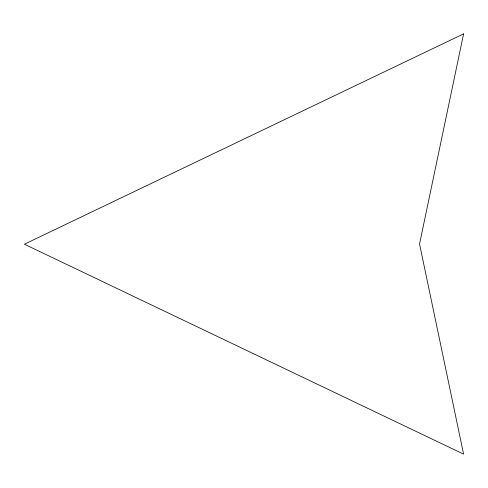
<?xml version="1.0" encoding="UTF-8"?>
<svg xmlns="http://www.w3.org/2000/svg" width="488" height="488" viewBox="0 0 488 488"><rect width="100%" height="100%" fill="white"/><g stroke="black" fill="none" stroke-linecap="round" stroke-linejoin="round"><path stroke-width="0.73" d="M463.6 33.867L419.54 244L463.6 454.133L24.4 244.207L463.6 33.867"/></g></svg>
